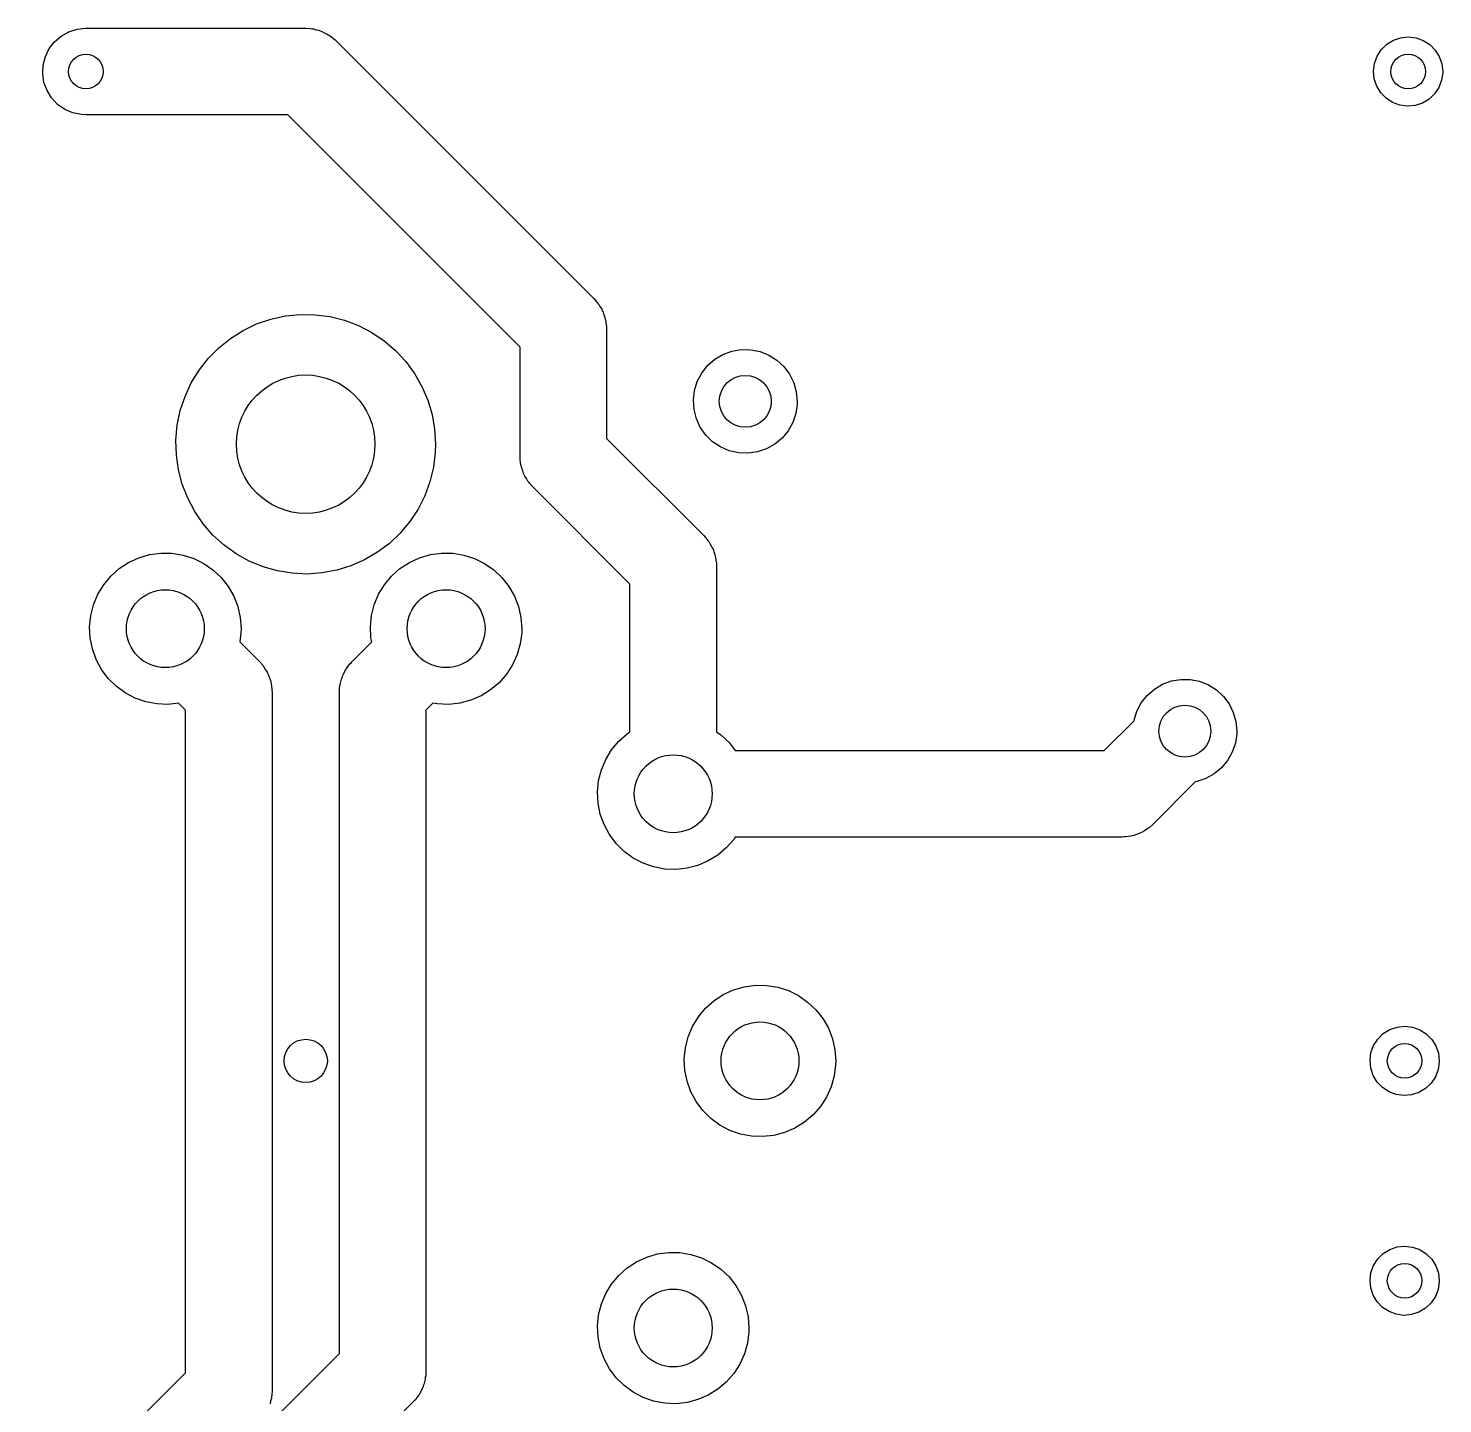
# Model space of a CAD drawing. Extents: x 38 to 260, y -144 to -47.
# Drawn here: x 156.15 to 188.84, y -103.17 to -71.39 of the extents above; entities that cross this region are included whole.
import ezdxf

# ---------------------------------------------------------------- set-up
doc = ezdxf.new("R2010")
doc.units = 0
doc.layers.add('BLACK', color=7, linetype='CONTINUOUS')

msp = doc.modelspace()

# ---------------------------------------------------------------- linework, layer by layer
at = {"layer": 'BLACK', "linetype": 'CONTINUOUS'}
for p, q in [((156.756, -71.7004), (156.909, -71.5689)), ((156.909, -71.5689), (157.086, -71.4709)), ((157.086, -71.4709), (157.279, -71.4104)), ((157.279, -71.4104), (157.48, -71.39)), ((157.48, -71.39), (162.56, -71.39)), ((162.56, -71.39), (162.665, -71.3955)), ((162.665, -71.3955), (162.7, -71.403)), ((162.7, -71.403), (162.737, -71.4058)), ((162.737, -71.4058), (162.799, -71.4236)), ((162.799, -71.4236), (162.862, -71.4368)), ((162.862, -71.4368), (162.896, -71.4514)), ((162.896, -71.4514), (162.931, -71.4615)), ((162.931, -71.4615), (162.989, -71.4914)), ((162.989, -71.4914), (163.048, -71.5171)), ((163.048, -71.5171), (163.078, -71.5381)), ((163.078, -71.5381), (163.11, -71.5552)), ((163.11, -71.5552), (163.161, -71.596)), ((187.868, -71.6087), (188.046, -71.59)), ((188.046, -71.59), (188.223, -71.6111)), ((156.543, -72.0414), (156.632, -71.8601)), ((156.632, -71.8601), (156.756, -71.7004)), ((163.161, -71.596), (163.213, -71.633)), ((163.213, -71.633), (163.239, -71.6597)), ((163.239, -71.6597), (163.267, -71.6829)), ((163.267, -71.6829), (169.221, -77.6369)), ((187.323, -72.0343), (187.42, -71.8844)), ((187.42, -71.8844), (187.547, -71.7596)), ((187.547, -71.7596), (187.699, -71.6661)), ((187.699, -71.6661), (187.868, -71.6087)), ((188.223, -71.6111), (188.391, -71.671)), ((188.391, -71.671), (188.541, -71.7665)), ((188.541, -71.7665), (188.667, -71.8931)), ((188.667, -71.8931), (188.761, -72.0443)), ((156.481, -72.4389), (156.492, -72.237)), ((156.492, -72.237), (156.543, -72.0414)), ((187.24, -72.3788), (187.262, -72.2019)), ((187.262, -72.2019), (187.323, -72.0343)), ((188.761, -72.0443), (188.82, -72.2128)), ((188.82, -72.2128), (188.84, -72.39)), ((156.511, -72.6387), (156.481, -72.4389)), ((187.257, -72.5563), (187.24, -72.3788)), ((187.314, -72.7256), (187.257, -72.5563)), ((188.84, -72.4123), (188.815, -72.589)), ((188.84, -72.39), (188.84, -72.4123)), ((156.581, -72.8284), (156.511, -72.6387)), ((156.688, -73.0001), (156.581, -72.8284)), ((187.406, -72.8781), (187.314, -72.7256)), ((187.53, -73.0064), (187.406, -72.8781)), ((188.752, -72.7557), (188.653, -72.9042)), ((188.815, -72.589), (188.752, -72.7557)), ((156.827, -73.147), (156.688, -73.0001)), ((156.992, -73.2629), (156.827, -73.147)), ((187.679, -73.1041), (187.53, -73.0064)), ((187.846, -73.1662), (187.679, -73.1041)), ((188.023, -73.1898), (187.846, -73.1662)), ((188.201, -73.1737), (188.023, -73.1898)), ((188.37, -73.1185), (188.201, -73.1737)), ((188.524, -73.0272), (188.37, -73.1185)), ((188.653, -72.9042), (188.524, -73.0272)), ((157.178, -73.3432), (156.992, -73.2629)), ((157.375, -73.3845), (157.178, -73.3432)), ((157.48, -73.39), (157.375, -73.3845)), ((162.146, -73.39), (157.48, -73.39)), ((167.514, -78.7582), (162.146, -73.39)), ((169.221, -77.6369), (169.291, -77.7147)), ((169.291, -77.7147), (169.311, -77.7454)), ((169.311, -77.7454), (169.335, -77.7733)), ((169.335, -77.7733), (169.366, -77.8298)), ((161.426, -78.2224), (161.753, -78.1105)), ((161.753, -78.1105), (162.091, -78.0369)), ((162.091, -78.0369), (162.434, -78.0026)), ((162.434, -78.0026), (162.78, -78.0081)), ((162.78, -78.0081), (163.122, -78.0531)), ((163.122, -78.0531), (163.457, -78.1373)), ((169.366, -77.8298), (169.402, -77.8838)), ((169.402, -77.8838), (169.415, -77.9179)), ((169.415, -77.9179), (169.433, -77.9501)), ((169.433, -77.9501), (169.452, -78.0117)), ((169.452, -78.0117), (169.476, -78.0717)), ((169.476, -78.0717), (169.483, -78.1079)), ((169.483, -78.1079), (169.494, -78.1429)), ((160.822, -78.5546), (161.115, -78.3711)), ((161.115, -78.3711), (161.426, -78.2224)), ((163.457, -78.1373), (163.78, -78.2594)), ((163.78, -78.2594), (164.087, -78.4178)), ((164.087, -78.4178), (164.374, -78.6104)), ((169.494, -78.1429), (169.5, -78.2072)), ((169.5, -78.2072), (169.511, -78.2708)), ((169.511, -78.2708), (169.51, -78.3075)), ((169.51, -78.3075), (169.514, -78.344)), ((169.514, -78.344), (169.514, -80.8658)), ((160.31, -79.0161), (160.553, -78.7706)), ((160.553, -78.7706), (160.822, -78.5546)), ((164.374, -78.6104), (164.636, -78.8347)), ((167.514, -81.28), (167.514, -78.7582)), ((160.097, -79.2879), (160.31, -79.0161)), ((164.636, -78.8347), (164.872, -79.0877)), ((164.872, -79.0877), (165.076, -79.3661)), ((171.85, -79.184), (172.015, -79.0392)), ((172.015, -79.0392), (172.203, -78.9269)), ((172.203, -78.9269), (172.409, -78.8509)), ((172.409, -78.8509), (172.626, -78.8137)), ((172.626, -78.8137), (172.845, -78.8166)), ((172.845, -78.8166), (173.061, -78.8594)), ((173.061, -78.8594), (173.265, -78.9408)), ((173.265, -78.9408), (173.451, -79.058)), ((173.451, -79.058), (173.612, -79.207)), ((159.916, -79.5823), (160.097, -79.2879)), ((165.076, -79.3661), (165.247, -79.6661)), ((171.611, -79.5508), (171.714, -79.3564)), ((171.714, -79.3564), (171.85, -79.184)), ((173.612, -79.207), (173.743, -79.383)), ((173.743, -79.383), (173.84, -79.58)), ((159.771, -79.8956), (159.916, -79.5823)), ((165.247, -79.6661), (165.383, -79.9838)), ((171.52, -79.9786), (171.546, -79.7605)), ((171.546, -79.7605), (171.611, -79.5508)), ((173.84, -79.58), (173.9, -79.7913)), ((159.662, -80.2235), (159.771, -79.8956)), ((165.383, -79.9838), (165.481, -80.3149)), ((171.535, -80.1977), (171.52, -79.9786)), ((173.918, -80.0728), (173.887, -80.2901)), ((173.9, -79.7913), (173.92, -80.01)), ((173.92, -80.01), (173.918, -80.0728)), ((159.592, -80.5618), (159.662, -80.2235)), ((165.481, -80.3149), (165.54, -80.6552)), ((171.589, -80.4106), (171.535, -80.1977)), ((171.681, -80.61), (171.589, -80.4106)), ((173.887, -80.2901), (173.816, -80.4981)), ((159.561, -80.9058), (159.592, -80.5618)), ((165.54, -80.6552), (165.56, -81)), ((171.808, -80.7893), (171.681, -80.61)), ((173.709, -80.6897), (173.569, -80.8585)), ((173.816, -80.4981), (173.709, -80.6897)), ((159.571, -81.251), (159.561, -80.9058)), ((165.56, -81), (165.554, -81.1884)), ((169.514, -80.8658), (171.762, -83.1136)), ((171.965, -80.9426), (171.808, -80.7893)), ((172.147, -81.0646), (171.965, -80.9426)), ((172.349, -81.1513), (172.147, -81.0646)), ((173.4, -80.999), (173.208, -81.1063)), ((173.569, -80.8585), (173.4, -80.999)), ((159.619, -81.593), (159.571, -81.251)), ((165.554, -81.1884), (165.513, -81.5313)), ((167.518, -81.3165), (167.514, -81.28)), ((167.517, -81.3532), (167.518, -81.3165)), ((167.528, -81.4168), (167.517, -81.3532)), ((172.563, -81.1997), (172.349, -81.1513)), ((172.783, -81.2084), (172.563, -81.1997)), ((173, -81.1768), (172.783, -81.2084)), ((173.208, -81.1063), (173, -81.1768)), ((159.707, -81.9271), (159.619, -81.593)), ((165.513, -81.5313), (165.432, -81.8671)), ((167.534, -81.4811), (167.528, -81.4168)), ((167.545, -81.5161), (167.534, -81.4811)), ((167.552, -81.5523), (167.545, -81.5161)), ((167.576, -81.6123), (167.552, -81.5523)), ((167.595, -81.6739), (167.576, -81.6123)), ((167.613, -81.7061), (167.595, -81.6739)), ((167.626, -81.7402), (167.613, -81.7061)), ((159.832, -82.2488), (159.707, -81.9271)), ((165.432, -81.8671), (165.313, -82.1914)), ((167.662, -81.7942), (167.626, -81.7402)), ((167.693, -81.8507), (167.662, -81.7942)), ((167.717, -81.8786), (167.693, -81.8507)), ((167.737, -81.9093), (167.717, -81.8786)), ((167.807, -81.9871), (167.737, -81.9093)), ((170.055, -84.2349), (167.807, -81.9871)), ((159.994, -82.5541), (159.832, -82.2488)), ((165.313, -82.1914), (165.158, -82.5)), ((160.19, -82.8387), (159.994, -82.5541)), ((165.158, -82.5), (164.968, -82.7887)), ((160.417, -83.099), (160.19, -82.8387)), ((164.968, -82.7887), (164.747, -83.0536)), ((160.672, -83.3314), (160.417, -83.099)), ((160.953, -83.533), (160.672, -83.3314)), ((164.496, -83.2914), (164.22, -83.4988)), ((164.747, -83.0536), (164.496, -83.2914)), ((171.762, -83.1136), (171.832, -83.1914)), ((171.832, -83.1914), (171.852, -83.2221)), ((171.852, -83.2221), (171.876, -83.25)), ((171.876, -83.25), (171.907, -83.3064)), ((171.907, -83.3064), (171.942, -83.3605)), ((171.942, -83.3605), (171.956, -83.3946)), ((158.467, -83.7333), (158.702, -83.6247)), ((158.702, -83.6247), (158.951, -83.5521)), ((158.951, -83.5521), (159.208, -83.5172)), ((159.208, -83.5172), (159.468, -83.5206)), ((159.468, -83.5206), (159.724, -83.5623)), ((159.724, -83.5623), (159.971, -83.6413)), ((159.971, -83.6413), (160.204, -83.7561)), ((161.254, -83.701), (160.953, -83.533)), ((163.922, -83.673), (163.606, -83.8118)), ((164.22, -83.4988), (163.922, -83.673)), ((164.956, -83.7333), (165.192, -83.6247)), ((165.192, -83.6247), (165.441, -83.5521)), ((165.441, -83.5521), (165.698, -83.5172)), ((165.698, -83.5172), (165.957, -83.5206)), ((165.957, -83.5206), (166.213, -83.5623)), ((166.213, -83.5623), (166.46, -83.6413)), ((166.46, -83.6413), (166.693, -83.7561)), ((171.956, -83.3946), (171.974, -83.4267)), ((171.974, -83.4267), (171.993, -83.4884)), ((171.993, -83.4884), (172.017, -83.5484)), ((172.017, -83.5484), (172.023, -83.5846)), ((172.023, -83.5846), (172.034, -83.6196)), ((172.034, -83.6196), (172.041, -83.6838)), ((172.041, -83.6838), (172.052, -83.7474)), ((158.056, -84.0483), (158.25, -83.8755)), ((158.25, -83.8755), (158.467, -83.7333)), ((160.204, -83.7561), (160.417, -83.9039)), ((160.417, -83.9039), (160.606, -84.0816)), ((161.573, -83.8331), (161.254, -83.701)), ((161.906, -83.9278), (161.573, -83.8331)), ((162.246, -83.9836), (161.906, -83.9278)), ((162.591, -83.9998), (162.246, -83.9836)), ((162.936, -83.9763), (162.591, -83.9998)), ((163.276, -83.9134), (162.936, -83.9763)), ((163.606, -83.8118), (163.276, -83.9134)), ((164.546, -84.0483), (164.739, -83.8755)), ((164.739, -83.8755), (164.956, -83.7333)), ((166.693, -83.7561), (166.906, -83.9039)), ((166.906, -83.9039), (167.095, -84.0816)), ((172.052, -83.7474), (172.051, -83.7842)), ((172.051, -83.7842), (172.055, -83.8207)), ((172.055, -83.8207), (172.055, -87.648)), ((157.756, -84.4694), (157.891, -84.2477)), ((157.891, -84.2477), (158.056, -84.0483)), ((160.606, -84.0816), (160.766, -84.2853)), ((160.766, -84.2853), (160.895, -84.5105)), ((164.245, -84.4694), (164.38, -84.2477)), ((164.38, -84.2477), (164.546, -84.0483)), ((167.095, -84.0816), (167.255, -84.2853)), ((167.255, -84.2853), (167.384, -84.5105)), ((170.055, -87.6471), (170.055, -84.2349)), ((157.656, -84.7086), (157.756, -84.4694)), ((160.895, -84.5105), (160.989, -84.7523)), ((164.145, -84.7086), (164.245, -84.4694)), ((167.384, -84.5105), (167.478, -84.7523)), ((157.566, -85.2181), (157.592, -84.96)), ((157.592, -84.96), (157.656, -84.7086)), ((160.989, -84.7523), (161.046, -85.0052)), ((164.055, -85.2181), (164.081, -84.96)), ((164.081, -84.96), (164.145, -84.7086)), ((167.478, -84.7523), (167.535, -85.0052)), ((157.578, -85.4772), (157.566, -85.2181)), ((161.046, -85.0052), (161.065, -85.2639)), ((161.065, -85.2639), (161.063, -85.3555)), ((164.068, -85.4772), (164.055, -85.2181)), ((167.535, -85.0052), (167.555, -85.2639)), ((167.555, -85.2639), (167.552, -85.3555)), ((157.629, -85.7316), (157.578, -85.4772)), ((161.063, -85.3555), (161.036, -85.57)), ((161.036, -85.57), (161.489, -86.0235)), ((163.631, -86.0235), (164.086, -85.5685)), ((164.086, -85.5685), (164.068, -85.4772)), ((167.52, -85.6128), (167.449, -85.8624)), ((167.552, -85.3555), (167.52, -85.6128)), ((157.717, -85.9757), (157.629, -85.7316)), ((157.839, -86.2042), (157.717, -85.9757)), ((167.449, -85.8624), (167.343, -86.0989)), ((157.995, -86.412), (157.839, -86.2042)), ((161.489, -86.0235), (161.559, -86.1013)), ((161.559, -86.1013), (161.579, -86.132)), ((161.579, -86.132), (161.603, -86.1599)), ((161.603, -86.1599), (161.634, -86.2163)), ((161.634, -86.2163), (161.67, -86.2704)), ((161.67, -86.2704), (161.683, -86.3045)), ((161.683, -86.3045), (161.701, -86.3366)), ((163.41, -86.3592), (163.439, -86.302)), ((163.439, -86.302), (163.465, -86.2427)), ((163.465, -86.2427), (163.486, -86.2126)), ((163.486, -86.2126), (163.503, -86.1801)), ((163.503, -86.1801), (163.544, -86.1301)), ((163.544, -86.1301), (163.581, -86.0772)), ((163.581, -86.0772), (163.608, -86.0519)), ((163.608, -86.0519), (163.631, -86.0235)), ((167.343, -86.0989), (167.202, -86.3171)), ((158.179, -86.5946), (157.995, -86.412)), ((158.388, -86.748), (158.179, -86.5946)), ((161.701, -86.3366), (161.72, -86.3983)), ((161.72, -86.3983), (161.744, -86.4583)), ((161.744, -86.4583), (161.751, -86.4945)), ((161.751, -86.4945), (161.762, -86.5295)), ((161.762, -86.5295), (161.768, -86.5937)), ((161.768, -86.5937), (161.779, -86.6573)), ((163.338, -86.7306), (163.343, -86.6261)), ((163.343, -86.6261), (163.351, -86.5901)), ((163.351, -86.5901), (163.354, -86.5535)), ((163.354, -86.5535), (163.372, -86.4914)), ((163.372, -86.4914), (163.385, -86.4282)), ((163.385, -86.4282), (163.399, -86.3945)), ((163.399, -86.3945), (163.41, -86.3592)), ((167.031, -86.5121), (166.833, -86.6797)), ((167.202, -86.3171), (167.031, -86.5121)), ((182.175, -86.6592), (182.363, -86.5469)), ((182.363, -86.5469), (182.569, -86.4709)), ((182.569, -86.4709), (182.786, -86.4337)), ((182.786, -86.4337), (183.005, -86.4366)), ((183.005, -86.4366), (183.221, -86.4794)), ((183.221, -86.4794), (183.425, -86.5608)), ((183.425, -86.5608), (183.611, -86.678)), ((158.618, -86.8688), (158.388, -86.748)), ((158.862, -86.9543), (158.618, -86.8688)), ((159.117, -87.0027), (158.862, -86.9543)), ((161.779, -86.6573), (161.778, -86.6941)), ((161.778, -86.6941), (161.782, -86.7306)), ((161.782, -86.7306), (161.782, -102.87)), ((163.338, -102.011), (163.338, -86.7306)), ((166.374, -86.9186), (166.124, -86.9846)), ((166.613, -86.8162), (166.374, -86.9186)), ((166.833, -86.6797), (166.613, -86.8162)), ((181.874, -86.9764), (182.01, -86.804)), ((182.01, -86.804), (182.175, -86.6592)), ((183.611, -86.678), (183.772, -86.827)), ((183.772, -86.827), (183.903, -87.003)), ((159.376, -87.0128), (159.117, -87.0027)), ((159.623, -86.9858), (159.376, -87.0128)), ((159.782, -87.1448), (159.623, -86.9858)), ((159.782, -102.456), (159.782, -87.1448)), ((165.5, -86.9825), (165.338, -87.1448)), ((165.338, -87.1448), (165.338, -102.425)), ((165.607, -87.0027), (165.5, -86.9825)), ((165.866, -87.0128), (165.607, -87.0027)), ((166.124, -86.9846), (165.866, -87.0128)), ((181.706, -87.3805), (181.771, -87.1708)), ((181.771, -87.1708), (181.874, -86.9764)), ((183.903, -87.003), (184, -87.2)), ((184, -87.2), (184.06, -87.4113)), ((181.018, -88.0783), (181.705, -87.3908)), ((181.705, -87.3908), (181.706, -87.3805)), ((184.06, -87.4113), (184.08, -87.63)), ((169.63, -88.062), (169.796, -87.8626)), ((169.796, -87.8626), (169.989, -87.6899)), ((169.989, -87.6899), (170.055, -87.6471)), ((172.055, -87.648), (172.156, -87.7182)), ((172.156, -87.7182), (172.345, -87.896)), ((172.345, -87.896), (172.489, -88.0783)), ((184.047, -87.9101), (183.976, -88.1181)), ((184.078, -87.6928), (184.047, -87.9101)), ((184.08, -87.63), (184.078, -87.6928)), ((169.495, -88.2838), (169.63, -88.062)), ((172.489, -88.0783), (181.018, -88.0783)), ((183.976, -88.1181), (183.869, -88.3097)), ((169.331, -88.7744), (169.395, -88.523)), ((169.395, -88.523), (169.495, -88.2838)), ((183.729, -88.4785), (183.56, -88.619)), ((183.869, -88.3097), (183.729, -88.4785)), ((169.305, -89.0324), (169.331, -88.7744)), ((183.122, -88.8024), (182.139, -89.7854)), ((183.16, -88.7968), (183.122, -88.8024)), ((183.368, -88.7263), (183.16, -88.7968)), ((183.56, -88.619), (183.368, -88.7263)), ((169.318, -89.2915), (169.305, -89.0324)), ((169.368, -89.5459), (169.318, -89.2915)), ((169.456, -89.79), (169.368, -89.5459)), ((169.579, -90.0185), (169.456, -89.79)), ((182.002, -89.8994), (181.946, -89.9307)), ((182.03, -89.8755), (182.002, -89.8994)), ((182.061, -89.8554), (182.03, -89.8755)), ((182.139, -89.7854), (182.061, -89.8554)), ((169.734, -90.2264), (169.579, -90.0185)), ((169.918, -90.409), (169.734, -90.2264)), ((172.452, -90.1314), (172.281, -90.3264)), ((172.486, -90.0783), (172.452, -90.1314)), ((181.432, -90.0783), (172.486, -90.0783)), ((181.468, -90.0745), (181.432, -90.0783)), ((181.505, -90.0756), (181.468, -90.0745)), ((181.569, -90.0644), (181.505, -90.0756)), ((181.633, -90.0578), (181.569, -90.0644)), ((181.668, -90.0468), (181.633, -90.0578)), ((181.704, -90.0405), (181.668, -90.0468)), ((181.764, -90.0167), (181.704, -90.0405)), ((181.826, -89.9974), (181.764, -90.0167)), ((181.858, -89.9796), (181.826, -89.9974)), ((181.892, -89.9661), (181.858, -89.9796)), ((181.946, -89.9307), (181.892, -89.9661)), ((170.127, -90.5623), (169.918, -90.409)), ((172.083, -90.494), (171.863, -90.6305)), ((172.281, -90.3264), (172.083, -90.494)), ((170.357, -90.6831), (170.127, -90.5623)), ((170.602, -90.7686), (170.357, -90.6831)), ((170.857, -90.817), (170.602, -90.7686)), ((171.116, -90.8272), (170.857, -90.817)), ((171.374, -90.799), (171.116, -90.8272)), ((171.624, -90.7329), (171.374, -90.799)), ((171.863, -90.6305), (171.624, -90.7329)), ((171.995, -93.8616), (172.212, -93.7194)), ((172.212, -93.7194), (172.447, -93.6108)), ((172.447, -93.6108), (172.696, -93.5382)), ((172.696, -93.5382), (172.953, -93.5033)), ((172.953, -93.5033), (173.213, -93.5067)), ((173.213, -93.5067), (173.469, -93.5484)), ((173.469, -93.5484), (173.716, -93.6274)), ((173.716, -93.6274), (173.948, -93.7421)), ((173.948, -93.7421), (174.161, -93.89)), ((171.635, -94.2338), (171.801, -94.0343)), ((171.801, -94.0343), (171.995, -93.8616)), ((174.161, -93.89), (174.35, -94.0677)), ((174.35, -94.0677), (174.511, -94.2714)), ((171.4, -94.6947), (171.501, -94.4555)), ((171.501, -94.4555), (171.635, -94.2338)), ((174.511, -94.2714), (174.64, -94.4966)), ((187.619, -94.5261), (187.788, -94.4687)), ((187.788, -94.4687), (187.966, -94.45)), ((187.966, -94.45), (188.143, -94.4711)), ((188.143, -94.4711), (188.311, -94.531)), ((171.337, -94.9461), (171.4, -94.6947)), ((174.64, -94.4966), (174.734, -94.7383)), ((174.734, -94.7383), (174.791, -94.9913)), ((187.243, -94.8943), (187.34, -94.7444)), ((187.34, -94.7444), (187.467, -94.6196)), ((187.467, -94.6196), (187.619, -94.5261)), ((188.311, -94.531), (188.461, -94.6265)), ((188.461, -94.6265), (188.587, -94.7531)), ((188.587, -94.7531), (188.681, -94.9043)), ((171.311, -95.2042), (171.337, -94.9461)), ((174.791, -94.9913), (174.81, -95.25)), ((187.16, -95.2388), (187.182, -95.0619)), ((187.182, -95.0619), (187.243, -94.8943)), ((188.681, -94.9043), (188.74, -95.0728)), ((188.74, -95.0728), (188.76, -95.25)), ((171.323, -95.4633), (171.311, -95.2042)), ((174.808, -95.3416), (174.775, -95.5989)), ((174.81, -95.25), (174.808, -95.3416)), ((187.177, -95.4163), (187.16, -95.2388)), ((187.234, -95.5856), (187.177, -95.4163)), ((188.735, -95.449), (188.672, -95.6157)), ((188.76, -95.2723), (188.735, -95.449)), ((188.76, -95.25), (188.76, -95.2723)), ((171.374, -95.7177), (171.323, -95.4633)), ((171.461, -95.9618), (171.374, -95.7177)), ((174.775, -95.5989), (174.704, -95.8485)), ((187.326, -95.7381), (187.234, -95.5856)), ((187.45, -95.8664), (187.326, -95.7381)), ((188.573, -95.7642), (188.444, -95.8872)), ((188.672, -95.6157), (188.573, -95.7642)), ((171.584, -96.1903), (171.461, -95.9618)), ((174.598, -96.085), (174.458, -96.3032)), ((174.704, -95.8485), (174.598, -96.085)), ((187.599, -95.9641), (187.45, -95.8664)), ((187.766, -96.0262), (187.599, -95.9641)), ((187.943, -96.0498), (187.766, -96.0262)), ((188.121, -96.0337), (187.943, -96.0498)), ((188.29, -95.9785), (188.121, -96.0337)), ((188.444, -95.8872), (188.29, -95.9785)), ((171.739, -96.3981), (171.584, -96.1903)), ((171.923, -96.5807), (171.739, -96.3981)), ((174.458, -96.3032), (174.287, -96.4982)), ((172.133, -96.7341), (171.923, -96.5807)), ((172.362, -96.8549), (172.133, -96.7341)), ((174.089, -96.6658), (173.868, -96.8023)), ((174.287, -96.4982), (174.089, -96.6658)), ((172.607, -96.9404), (172.362, -96.8549)), ((172.862, -96.9888), (172.607, -96.9404)), ((173.121, -96.9989), (172.862, -96.9888)), ((173.379, -96.9707), (173.121, -96.9989)), ((173.63, -96.9047), (173.379, -96.9707)), ((173.868, -96.8023), (173.63, -96.9047)), ((170.442, -99.7826), (170.691, -99.71)), ((170.691, -99.71), (170.948, -99.675)), ((170.948, -99.675), (171.207, -99.6784)), ((171.207, -99.6784), (171.463, -99.7201)), ((187.34, -99.8244), (187.467, -99.6996)), ((187.467, -99.6996), (187.619, -99.6061)), ((187.619, -99.6061), (187.788, -99.5487)), ((187.788, -99.5487), (187.966, -99.53)), ((187.966, -99.53), (188.143, -99.5511)), ((188.143, -99.5511), (188.311, -99.611)), ((188.311, -99.611), (188.461, -99.7065)), ((188.461, -99.7065), (188.587, -99.8331)), ((169.796, -100.206), (169.989, -100.033)), ((169.989, -100.033), (170.206, -99.8912)), ((170.206, -99.8912), (170.442, -99.7826)), ((171.463, -99.7201), (171.71, -99.7992)), ((171.71, -99.7992), (171.943, -99.9139)), ((171.943, -99.9139), (172.156, -100.062)), ((187.182, -100.142), (187.243, -99.9743)), ((187.243, -99.9743), (187.34, -99.8244)), ((188.587, -99.8331), (188.681, -99.9843)), ((188.681, -99.9843), (188.74, -100.153)), ((169.63, -100.406), (169.796, -100.206)), ((172.156, -100.062), (172.345, -100.239)), ((172.345, -100.239), (172.505, -100.443)), ((187.16, -100.319), (187.182, -100.142)), ((187.177, -100.496), (187.16, -100.319)), ((188.76, -100.352), (188.735, -100.529)), ((188.74, -100.153), (188.76, -100.33)), ((188.76, -100.33), (188.76, -100.352)), ((169.395, -100.866), (169.495, -100.627)), ((169.495, -100.627), (169.63, -100.406)), ((172.505, -100.443), (172.634, -100.668)), ((172.634, -100.668), (172.728, -100.91)), ((187.234, -100.666), (187.177, -100.496)), ((187.326, -100.818), (187.234, -100.666)), ((188.735, -100.529), (188.672, -100.696)), ((169.331, -101.118), (169.395, -100.866)), ((172.728, -100.91), (172.785, -101.163)), ((187.45, -100.946), (187.326, -100.818)), ((187.599, -101.044), (187.45, -100.946)), ((188.444, -100.967), (188.29, -101.059)), ((188.573, -100.844), (188.444, -100.967)), ((188.672, -100.696), (188.573, -100.844)), ((169.305, -101.376), (169.331, -101.118)), ((172.785, -101.163), (172.805, -101.422)), ((187.766, -101.106), (187.599, -101.044)), ((187.943, -101.13), (187.766, -101.106)), ((188.121, -101.114), (187.943, -101.13)), ((188.29, -101.059), (188.121, -101.114)), ((169.318, -101.635), (169.305, -101.376)), ((169.368, -101.889), (169.318, -101.635)), ((172.802, -101.513), (172.77, -101.771)), ((172.805, -101.422), (172.802, -101.513)), ((169.456, -102.134), (169.368, -101.889)), ((172.77, -101.771), (172.699, -102.02)), ((153.573, -111.776), (163.338, -102.011)), ((169.579, -102.362), (169.456, -102.134)), ((172.593, -102.257), (172.452, -102.475)), ((172.699, -102.02), (172.593, -102.257)), ((152.748, -109.49), (159.782, -102.456)), ((165.322, -102.602), (165.304, -102.664)), ((165.325, -102.566), (165.322, -102.602)), ((165.333, -102.53), (165.325, -102.566)), ((165.338, -102.425), (165.333, -102.53)), ((169.734, -102.57), (169.579, -102.362)), ((169.918, -102.752), (169.734, -102.57)), ((172.452, -102.475), (172.281, -102.67)), ((161.777, -102.975), (161.769, -103.01)), ((161.782, -102.87), (161.777, -102.975)), ((165.173, -102.976), (165.132, -103.026)), ((165.19, -102.943), (165.173, -102.976)), ((165.211, -102.913), (165.19, -102.943)), ((165.237, -102.854), (165.211, -102.913)), ((165.266, -102.797), (165.237, -102.854)), ((165.277, -102.761), (165.266, -102.797)), ((165.291, -102.728), (165.277, -102.761)), ((165.304, -102.664), (165.291, -102.728)), ((170.127, -102.906), (169.918, -102.752)), ((170.357, -103.027), (170.127, -102.906)), ((171.863, -102.974), (171.624, -103.076)), ((172.083, -102.838), (171.863, -102.974)), ((172.281, -102.67), (172.083, -102.838)), ((165.045, -103.132), (154.694, -113.483)), ((161.748, -103.109), (161.735, -103.172)), ((161.766, -103.047), (161.748, -103.109)), ((161.769, -103.01), (161.766, -103.047)), ((165.068, -103.104), (165.045, -103.132)), ((165.095, -103.079), (165.068, -103.104)), ((165.132, -103.026), (165.095, -103.079)), ((170.602, -103.112), (170.357, -103.027)), ((170.857, -103.16), (170.602, -103.112)), ((171.116, -103.171), (170.857, -103.16)), ((171.374, -103.142), (171.116, -103.171)), ((171.624, -103.076), (171.374, -103.142))]:
    msp.add_line(p, q, dxfattribs=at)
at = {"layer": 'BLACK'}
for centre, radius in [((157.48, -72.39), 0.4), ((188.04, -72.39), 0.4), ((162.56, -81), 1.6), ((172.72, -80.01), 0.6), ((159.315, -85.2639), 0.9), ((165.805, -85.2639), 0.9), ((182.88, -87.63), 0.6), ((171.055, -89.0783), 0.9), ((173.06, -95.25), 0.9), ((162.56, -95.25), 0.5), ((187.96, -95.25), 0.4), ((187.96, -100.33), 0.4), ((171.055, -101.422), 0.9)]:
    msp.add_circle(centre, radius, dxfattribs=at)

doc.saveas('drawing.dxf')
